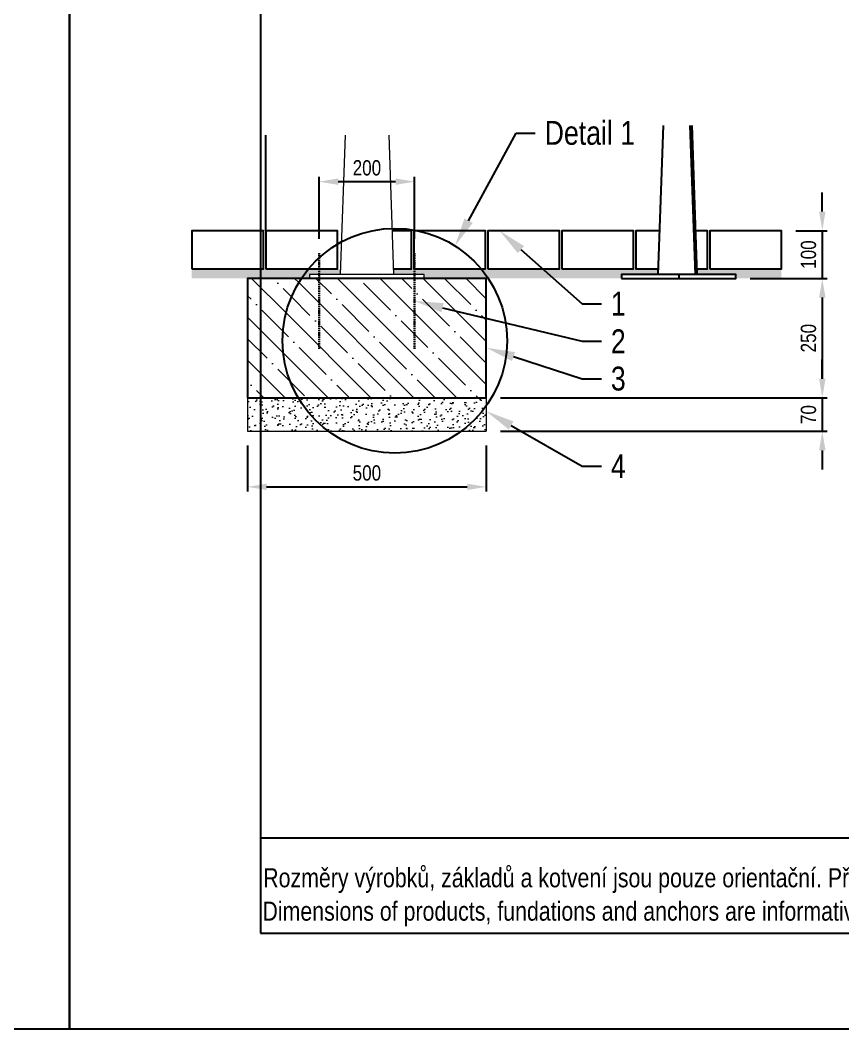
# Model space of a CAD drawing. Header units: millimetres. Extents: x 5064 to 28824, y 3085 to 7285.
# Drawn here: x 16841 to 18564, y 3085 to 5197 of the extents above; entities that cross this region are included whole.
import ezdxf
from ezdxf import colors
from ezdxf.entities.mleader import LeaderData, LeaderLine
from ezdxf.math import Vec2, Vec3

# ---------------------------------------------------------------- set-up
doc = ezdxf.new("R2010")
doc.units = ezdxf.units.MM
doc.header["$LTSCALE"] = 0.3
doc.linetypes.add('ACAD_ISO07W100', pattern=[3.5, 0.5, -3])
doc.linetypes.add('DashDot', pattern=[15, 9, -3, 0, -3])
doc.layers.add('Nekreslit', color=6, linetype='Continuous', plot=False)
doc.layers.add('SRAFY', color=251, linetype='Continuous', lineweight=13)
doc.styles.add('SEACAD_Arial', font='arial.ttf', dxfattribs={"width": 0.8})
doc.dimstyles.new('ISO-25', dxfattribs={"dimtxt": 1.6, "dimasz": 2, "dimexe": 0.5, "dimexo": 1.5, "dimtad": 1, "dimdec": 0, "dimtxsty": 'SEACAD_Arial', "dimcen": 2, "dimadec": 0, "dimazin": 0, "dimtfac": 1, "dimtdec": 0, "dimtmove": 0, "dimatfit": 3, "dimfxl": 1, "dimarcsym": 0})

# ---------------------------------------------------------------- blocks, each defined once
blk = doc.blocks.new('*D22')
at = {"color": 0, "lineweight": -2, "transparency": 16777216}
for p, q in [((17317, 4306.1), (17317, 4209.8)), ((17817, 4306.1), (17817, 4209.8)), ((17357, 4219.8), (17777, 4219.8))]:
    blk.add_line(p, q, dxfattribs=at)
at = {"color": 0, "transparency": 16777216}
for points in [[(17357, 4226.5), (17357, 4213.2), (17317, 4219.8)], [(17777, 4226.5), (17777, 4213.2), (17817, 4219.8)]]:
    blk.add_solid(points, dxfattribs=at)
at = {"layer": 'Defpoints', "color": 0, "transparency": 16777216}
for p in [(17317, 4336.1), (17817, 4336.1), (17817, 4219.8)]:
    blk.add_point(p, dxfattribs=at)
at = {"color": 0, "transparency": 16777216, "insert": (17567, 4248.7), "char_height": 32, "attachment_point": 5, "style": 'SEACAD_Arial'}
blk.add_mtext('500', dxfattribs=at)
blk = doc.blocks.new('*D18')
at = {"color": 0, "lineweight": -2, "transparency": 16777216}
for p, q in [((18520.8, 4796.1), (18520.8, 4836.1)), ((18465.1, 4756.1), (18530.8, 4756.1)), ((18520.8, 4756.1), (18520.8, 4656.1)), ((18370, 4656.1), (18530.8, 4656.1)), ((18520.8, 4616.1), (18520.8, 4576.1))]:
    blk.add_line(p, q, dxfattribs=at)
at = {"color": 0, "transparency": 16777216}
for points in [[(18514.1, 4796.1), (18527.5, 4796.1), (18520.8, 4756.1)], [(18514.1, 4616.1), (18527.5, 4616.1), (18520.8, 4656.1)]]:
    blk.add_solid(points, dxfattribs=at)
at = {"layer": 'Defpoints', "color": 0, "transparency": 16777216}
for p in [(18435.1, 4756.1), (18340, 4656.1), (18520.8, 4656.1)]:
    blk.add_point(p, dxfattribs=at)
at = {"color": 0, "transparency": 16777216, "insert": (18491.9, 4706.1), "char_height": 32, "attachment_point": 5, "rotation": 90, "style": 'SEACAD_Arial'}
blk.add_mtext('100', dxfattribs=at)
blk = doc.blocks.new('*D19')
at = {"color": 0, "lineweight": -2, "transparency": 16777216}
for p, q in [((18370, 4656.1), (18530.8, 4656.1)), ((18520.8, 4616.1), (18520.8, 4446.1)), ((17847, 4406.1), (18530.8, 4406.1))]:
    blk.add_line(p, q, dxfattribs=at)
at = {"color": 0, "transparency": 16777216}
for points in [[(18514.1, 4616.1), (18527.5, 4616.1), (18520.8, 4656.1)], [(18514.1, 4446.1), (18527.5, 4446.1), (18520.8, 4406.1)]]:
    blk.add_solid(points, dxfattribs=at)
at = {"layer": 'Defpoints', "color": 0, "transparency": 16777216}
for p in [(18340, 4656.1), (17817, 4406.1), (18520.8, 4406.1)]:
    blk.add_point(p, dxfattribs=at)
at = {"color": 0, "transparency": 16777216, "insert": (18491.9, 4531.1), "char_height": 32, "attachment_point": 5, "rotation": 90, "style": 'SEACAD_Arial'}
blk.add_mtext('250', dxfattribs=at)
blk = doc.blocks.new('*D20')
at = {"color": 0, "lineweight": -2, "transparency": 16777216}
for p, q in [((18520.8, 4446.1), (18520.8, 4486.1)), ((17847, 4406.1), (18530.8, 4406.1)), ((18520.8, 4406.1), (18520.8, 4336.1)), ((17847, 4336.1), (18530.8, 4336.1)), ((18520.8, 4296.1), (18520.8, 4256.1))]:
    blk.add_line(p, q, dxfattribs=at)
at = {"color": 0, "transparency": 16777216}
for points in [[(18514.1, 4446.1), (18527.5, 4446.1), (18520.8, 4406.1)], [(18514.1, 4296.1), (18527.5, 4296.1), (18520.8, 4336.1)]]:
    blk.add_solid(points, dxfattribs=at)
at = {"layer": 'Defpoints', "color": 0, "transparency": 16777216}
for p in [(17817, 4406.1), (17817, 4336.1), (18520.8, 4336.1)]:
    blk.add_point(p, dxfattribs=at)
at = {"color": 0, "transparency": 16777216, "insert": (18491.9, 4371.1), "char_height": 32, "attachment_point": 5, "rotation": 90, "style": 'SEACAD_Arial'}
blk.add_mtext('70', dxfattribs=at)
blk = doc.blocks.new('*D21')
at = {"color": 0, "lineweight": -2, "transparency": 16777216}
for p, q in [((17467, 4739.1), (17467, 4868.7)), ((17507, 4858.7), (17627, 4858.7)), ((17667, 4739.1), (17667, 4868.7))]:
    blk.add_line(p, q, dxfattribs=at)
at = {"color": 0, "transparency": 16777216}
for points in [[(17507, 4865.4), (17507, 4852), (17467, 4858.7)], [(17627, 4865.4), (17627, 4852), (17667, 4858.7)]]:
    blk.add_solid(points, dxfattribs=at)
at = {"layer": 'Defpoints', "color": 0, "transparency": 16777216}
for p in [(17667, 4858.7), (17467, 4709.1), (17667, 4709.1)]:
    blk.add_point(p, dxfattribs=at)
at = {"color": 0, "transparency": 16777216, "insert": (17567, 4887.5), "char_height": 32, "attachment_point": 5, "style": 'SEACAD_Arial'}
blk.add_mtext('200', dxfattribs=at)

msp = doc.modelspace()

# ---------------------------------------------------------------- hatches: boundary and pattern name
at = {"layer": 'SRAFY'}
h = msp.add_hatch(dxfattribs=at)
h.set_pattern_fill('AR-SAND', color=256, scale=0.5, angle=90)
h.set_pattern_definition([(127.5, (5940, -1033.929), (-24.470662, -0.800016), [0, -19.304, 0, -21.59, 0, -20.6375]), (97.5, (5940, -1033.93), (-35.841255, 22.476164), [0, -10.414, 0, -17.399, 0, -6.6675]), (57.5, (5940, -1049.55), (-0.07186, 39.54962), [0, -6.35, 0, -22.86, 0, -29.845]), (47.5, (5940, -1049.55), (-11.14647, 38.17782), [0, -3.175, 0, -14.986, 0, -17.145])])
edge = h.paths.add_edge_path()
edge.add_line((17806.2, 4676.1), (17667, 4676.1))
edge.add_line((17667, 4676.1), (17667, 4664.1))
edge.add_line((17667, 4664.1), (17687, 4664.1))
edge.add_line((17687, 4664.1), (17687, 4656.1))
edge.add_line((17687, 4656.1), (17817, 4656.1))
edge.add_line((17817, 4656.1), (17821.2, 4656.1))
edge.add_arc((17625.5, 4525.7), 235.2, 33.687, 39.77)
edge = h.paths.add_edge_path()
edge.add_line((18177, 4676.1), (17806.2, 4676.1))
edge.add_arc((17625.5, 4525.7), 235.2, 33.687, 39.77, ccw=False)
edge.add_line((17821.2, 4656.1), (18100, 4656.1))
edge.add_line((18100, 4656.1), (18100, 4664.1))
edge.add_line((18100, 4664.1), (18176.6, 4664.1))
edge.add_line((18176.6, 4664.1), (18177, 4676.1))
h.paths.add_polyline_path([(18435.1, 4676.1), (18257.9, 4676.1), (18258.3, 4664.1), (18340, 4664.1), (18340, 4656.1), (18435.1, 4656.1)])
h.paths.add_polyline_path([(17667, 4676.1), (17622.4, 4676.1), (17622.8, 4664.1), (17667, 4664.1)])
h.paths.add_polyline_path([(17511.6, 4676.1), (17467, 4676.1), (17467, 4664.1), (17511.1, 4664.1)])
edge = h.paths.add_edge_path()
edge.add_line((17467, 4676.1), (17444.7, 4676.1))
edge.add_arc((17625.5, 4525.7), 235.2, 140.23, 146.3129)
edge.add_line((17429.8, 4656.1), (17447, 4656.1))
edge.add_line((17447, 4656.1), (17447, 4664.1))
edge.add_line((17447, 4664.1), (17467, 4664.1))
edge.add_line((17467, 4664.1), (17467, 4676.1))
edge = h.paths.add_edge_path()
edge.add_line((17444.7, 4676.1), (17344.4, 4676.1))
edge.add_line((17344.4, 4676.1), (17344.4, 4656.1))
edge.add_line((17344.4, 4656.1), (17429.8, 4656.1))
edge.add_arc((17625.5, 4525.7), 235.2, 140.23, 146.3129, ccw=False)
h.paths.add_polyline_path([(17344.4, 4676.1), (17200.1, 4676.1), (17200.1, 4656.1), (17317, 4656.1), (17344.4, 4656.1)])
h = msp.add_hatch(dxfattribs=at)
h.set_pattern_fill('ANSI35', color=256, scale=10, angle=90)
h.set_pattern_definition([(135, (11880, -1033.93), (-44.9013, -44.9013), []), (135, (11880, -989.03), (-44.9013, -44.9013), [79.375, -15.875, 0, -15.875])])
h.paths.add_polyline_path([(17817, 4656.1), (17807.6, 4656.1), (17429.8, 4656.1, 0.148054), (17390.3, 4525.7, 0.134131), (17423, 4406.1), (17817, 4406.1)])
h.paths.add_polyline_path([(17390.3, 4525.7, -0.148055), (17429.8, 4656.1), (17344.4, 4656.1), (17344.4, 4406.1), (17423, 4406.1, -0.134131)])
h.paths.add_polyline_path([(17344.4, 4656.1), (17317, 4656.1), (17317, 4406.1), (17344.4, 4406.1)])
h = msp.add_hatch(dxfattribs=at)
h.set_pattern_fill('AR-SAND', color=256, scale=0.5, angle=90)
h.set_pattern_definition([(127.5, (11880, -1033.929), (-24.47066, -0.800016), [0, -19.304, 0, -21.59, 0, -20.6375]), (97.5, (11880, -1033.93), (-35.84126, 22.47616), [0, -10.414, 0, -17.399, 0, -6.6675]), (57.5, (11880, -1049.55), (-0.07186, 39.54962), [0, -6.35, 0, -22.86, 0, -29.845]), (47.5, (11880, -1049.55), (-11.14647, 38.17782), [0, -3.175, 0, -14.986, 0, -17.145])])
h.paths.add_polyline_path([(17423, 4406.1), (17344.4, 4406.1), (17344.4, 4336.1), (17486.3, 4336.1, -0.101369)])
h.paths.add_polyline_path([(17344.4, 4406.1), (17317, 4406.1), (17317, 4336.1), (17344.4, 4336.1)])
h.paths.add_polyline_path([(17817, 4389.2), (17817, 4406.1), (17423, 4406.1, 0.101369), (17486.3, 4336.1), (17764.7, 4336.1, 0.079692)])
h.paths.add_polyline_path([(17817, 4389.2, -0.079692), (17764.7, 4336.1), (17817, 4336.1)])

# ---------------------------------------------------------------- linework, layer by layer
for p, q in [((18187.5, 4976.1), (18176.6, 4664.1)), ((18243.4, 4976.1), (18254.3, 4664.1)), ((18247.4, 4976.1), (18258.3, 4664.1)), ((17355.1, 4756.1), (17355.1, 4956.1)), ((18220, 4664.1), (18220, 4656.1))]:
    msp.add_line(p, q)
at = {"lineweight": 15}
for p, q in [((17521.3, 4956.1), (17511.1, 4664.1)), ((17612.6, 4956.1), (17622.8, 4664.1))]:
    msp.add_line(p, q, dxfattribs=at)
at = {"linetype": 'DashDot', "lineweight": 30}
for p, q in [((17467, 4709.1), (17467, 4508.8)), ((17667, 4709.1), (17667, 4508.8))]:
    msp.add_line(p, q, dxfattribs=at)
at = {"linetype": 'ACAD_ISO07W100'}
msp.add_line((17632, 4656.1), (17632, 4656.1), dxfattribs=at)
for points in [[(17200.1, 4676.1), (17350.1, 4676.1), (17350.1, 4756.1), (17200.1, 4756.1)], [(17355.1, 4676.1), (17505.1, 4676.1), (17505.1, 4756.1), (17355.1, 4756.1)], [(17665.1, 4676.1), (17815.1, 4676.1), (17815.1, 4756.1), (17665.1, 4756.1)], [(17820.1, 4676.1), (17970.1, 4676.1), (17970.1, 4756.1), (17820.1, 4756.1)], [(17975.1, 4676.1), (18125.1, 4676.1), (18125.1, 4756.1), (17975.1, 4756.1)], [(18285.1, 4676.1), (18435.1, 4676.1), (18435.1, 4756.1), (18285.1, 4756.1)], [(17317, 4406.1), (17817, 4406.1), (17817, 4656.1), (17317, 4656.1)], [(18100, 4656.1), (18340, 4656.1), (18340, 4664.1), (18100, 4664.1)]]:
    msp.add_lwpolyline(points, close=True)
for points in [[(17622.4, 4676.1), (17660.1, 4676.1), (17660.1, 4756.1), (17619.6, 4756.1)], [(18179.8, 4756.1), (18130.1, 4756.1), (18130.1, 4676.1), (18177, 4676.1)], [(18257.9, 4676.1), (18280.1, 4676.1), (18280.1, 4756.1), (18255.1, 4756.1)]]:
    msp.add_lwpolyline(points)
at = {"lineweight": 15}
msp.add_lwpolyline([(17447, 4656.1), (17687, 4656.1), (17687, 4664.1), (17447, 4664.1)], close=True, dxfattribs=at)
for centre, radius in [((17625.5, 4525.7), 235.2), ((17409.4, 4756.1), 0.01)]:
    msp.add_circle(centre, radius)
at = {"layer": 'Nekreslit'}
msp.add_line((17344.4, 3485.3), (21384.4, 3485.3), dxfattribs=at)
for points in [[(11004.4, 3085.3), (16944.4, 3085.3), (16944.4, 7285.3), (11004.4, 7285.3)], [(16944.4, 3085.3), (22884.4, 3085.3), (22884.4, 7285.3), (16944.4, 7285.3)], [(17344.4, 3285.3), (21384.4, 3285.3), (21384.4, 6885.3), (17344.4, 6885.3)]]:
    msp.add_lwpolyline(points, close=True, dxfattribs=at)
at = {"layer": 'SRAFY'}
for p, q in [((17317, 4406.1), (17317, 4336.1)), ((17817, 4406.1), (17817, 4336.1)), ((17317, 4336.1), (17817, 4336.1))]:
    msp.add_line(p, q, dxfattribs=at)

# ---------------------------------------------------------------- texts
at = {"style": 'SEACAD_Arial', "width": 0.8}
for s, p in [('Rozměry výrobků, základů a kotvení jsou pouze orientační. Přesné rozměry obdržíte při zpracování nabídky naším obchodním oddělením.', (17349.8, 3381.6)), ('Dimensions of products, fundations and anchors are informative only. The exact dimensions you get with our offer.', (17348.2, 3311.7))]:
    msp.add_text(s, height=39.9982, dxfattribs=at).set_placement(p)

# ---------------------------------------------------------------- dimensions: what is measured, and where the dimension line sits
for base, p1, p2, picture, middle in [((17667, 4858.7), (17467, 4709.1), (17667, 4709.1), '*D21', (17567, 4887.5)), ((17817, 4219.8), (17317, 4336.1), (17817, 4336.1), '*D22', (17567, 4248.7))]:
    dim = msp.add_linear_dim(base=base, p1=p1, p2=p2, dimstyle='ISO-25')
    dim.commit()
    dim.dimension.update_dxf_attribs({"geometry": picture, "text_midpoint": middle})
for base, p1, p2, picture, middle in [((18520.8, 4656.1), (18435.1, 4756.1), (18340, 4656.1), '*D18', (18491.9, 4706.1)), ((18520.8, 4406.1), (18340, 4656.1), (17817, 4406.1), '*D19', (18491.9, 4531.1)), ((18520.8, 4336.1), (17817, 4406.1), (17817, 4336.1), '*D20', (18491.9, 4371.1))]:
    dim = msp.add_linear_dim(base=base, p1=p1, p2=p2, angle=90, dimstyle='ISO-25')
    dim.commit()
    dim.dimension.update_dxf_attribs({"geometry": picture, "text_midpoint": middle})

# ---------------------------------------------------------------- leaders
ml = msp.add_multileader_mtext('Standard')
ml.set_content('Detail 1', color=256, style='SEACAD_Arial')
ml.set_leader_properties(lineweight=-3)
ml.build(insert=Vec2(0, 0))
ml.multileader.update_dxf_attribs({"text_right_attachment_type": 6, "dogleg_length": 2, "arrow_head_size": 60, "scale": 20})
ctx = ml.context
ctx.base_point, ctx.scale, ctx.char_height, ctx.arrow_head_size, ctx.landing_gap_size, ctx.plane_origin = Vec3(17919.3, 4960.4), 20, 50, 60, 20, Vec3(19305.2, 4718.9)
ctx.right_attachment = 6
notes = []
notes.append((ctx, [(0, (1, 1, 0), (17879.3, 4960.4), (1, 0), 40, [(0, [(17751.4, 4724.3)], 0, [])])]))
ctx.mtext.insert, ctx.mtext.flow_direction = Vec3(17939.3, 4985.9), 5
ml = msp.add_multileader_mtext('Standard')
ml.set_content('1', color=256, style='SEACAD_Arial')
ml.set_leader_properties()
ml.build(insert=Vec2(0, 0))
ml.multileader.update_dxf_attribs({"text_right_attachment_type": 6, "dogleg_length": 2, "arrow_head_size": 60, "scale": 20})
ctx = ml.context
ctx.base_point, ctx.scale, ctx.char_height, ctx.arrow_head_size, ctx.landing_gap_size, ctx.plane_origin = Vec3(18058, 4603.1), 20, 50, 60, 20, Vec3(17795, 4756.1)
ctx.right_attachment = 6
notes.append((ctx, [(0, (1, 1, 0), (18018, 4603.1), (1, 0), 40, [(0, [(17844.7, 4756.1)], 0, [])])]))
ctx.mtext.insert, ctx.mtext.flow_direction = Vec3(18078, 4628.1), 5
ml = msp.add_multileader_mtext('Standard')
ml.set_content('2', color=256, style='SEACAD_Arial')
ml.set_leader_properties()
ml.build(insert=Vec2(0, 0))
ml.multileader.update_dxf_attribs({"text_right_attachment_type": 6, "dogleg_length": 2, "arrow_head_size": 60, "scale": 20})
ctx = ml.context
ctx.base_point, ctx.scale, ctx.char_height, ctx.arrow_head_size, ctx.landing_gap_size, ctx.plane_origin = Vec3(18058, 4524.6), 20, 50, 60, 20, Vec3(17715.6, 4571.8)
ctx.right_attachment = 6
notes.append((ctx, [(0, (1, 1, 0), (18018, 4524.6), (1, 0), 40, [(0, [(17667, 4608.9)], 0, [])])]))
ctx.mtext.insert, ctx.mtext.flow_direction = Vec3(18078, 4549.6), 5
ml = msp.add_multileader_mtext('Standard')
ml.set_content('3', color=256, style='SEACAD_Arial')
ml.set_leader_properties()
ml.build(insert=Vec2(0, 0))
ml.multileader.update_dxf_attribs({"text_right_attachment_type": 6, "dogleg_length": 2, "arrow_head_size": 60, "scale": 20})
ctx = ml.context
ctx.base_point, ctx.scale, ctx.char_height, ctx.arrow_head_size, ctx.landing_gap_size, ctx.plane_origin = Vec3(18058, 4446.1), 20, 50, 60, 20, Vec3(17714.5, 4420.6)
ctx.right_attachment = 6
notes.append((ctx, [(0, (1, 1, 0), (18018, 4446.1), (1, 0), 40, [(0, [(17817, 4511)], 0, [])])]))
ctx.mtext.insert, ctx.mtext.flow_direction = Vec3(18078, 4471.5), 5
ml = msp.add_multileader_mtext('Standard')
ml.set_content('4', color=256, style='SEACAD_Arial')
ml.set_leader_properties()
ml.build(insert=Vec2(0, 0))
ml.multileader.update_dxf_attribs({"text_right_attachment_type": 6, "dogleg_length": 2, "arrow_head_size": 60, "scale": 20})
ctx = ml.context
ctx.base_point, ctx.scale, ctx.char_height, ctx.arrow_head_size, ctx.landing_gap_size, ctx.plane_origin = Vec3(18058, 4263.1), 20, 50, 60, 20, Vec3(17635.4, 4412.2)
ctx.right_attachment = 6
notes.append((ctx, [(0, (1, 1, 0), (18018, 4263.1), (1, 0), 40, [(0, [(17817, 4378.1)], 0, [])])]))
ctx.mtext.insert, ctx.mtext.flow_direction = Vec3(18078, 4288.1), 5
for ctx, leaders in notes:
    for number, flags, end, landing, length, lines in leaders:
        leader = LeaderData()
        leader.index, (leader.has_last_leader_line, leader.has_dogleg_vector, leader.attachment_direction) = number, flags
        leader.last_leader_point, leader.dogleg_vector, leader.dogleg_length = Vec3(end), Vec3(landing), length
        for number, points, colour, breaks in lines:
            line = LeaderLine()
            line.index, line.vertices, line.color, line.breaks = number, Vec3.list(points), colors.encode_raw_color(colour), breaks
            leader.lines.append(line)
        ctx.leaders.append(leader)

doc.saveas('drawing.dxf')
